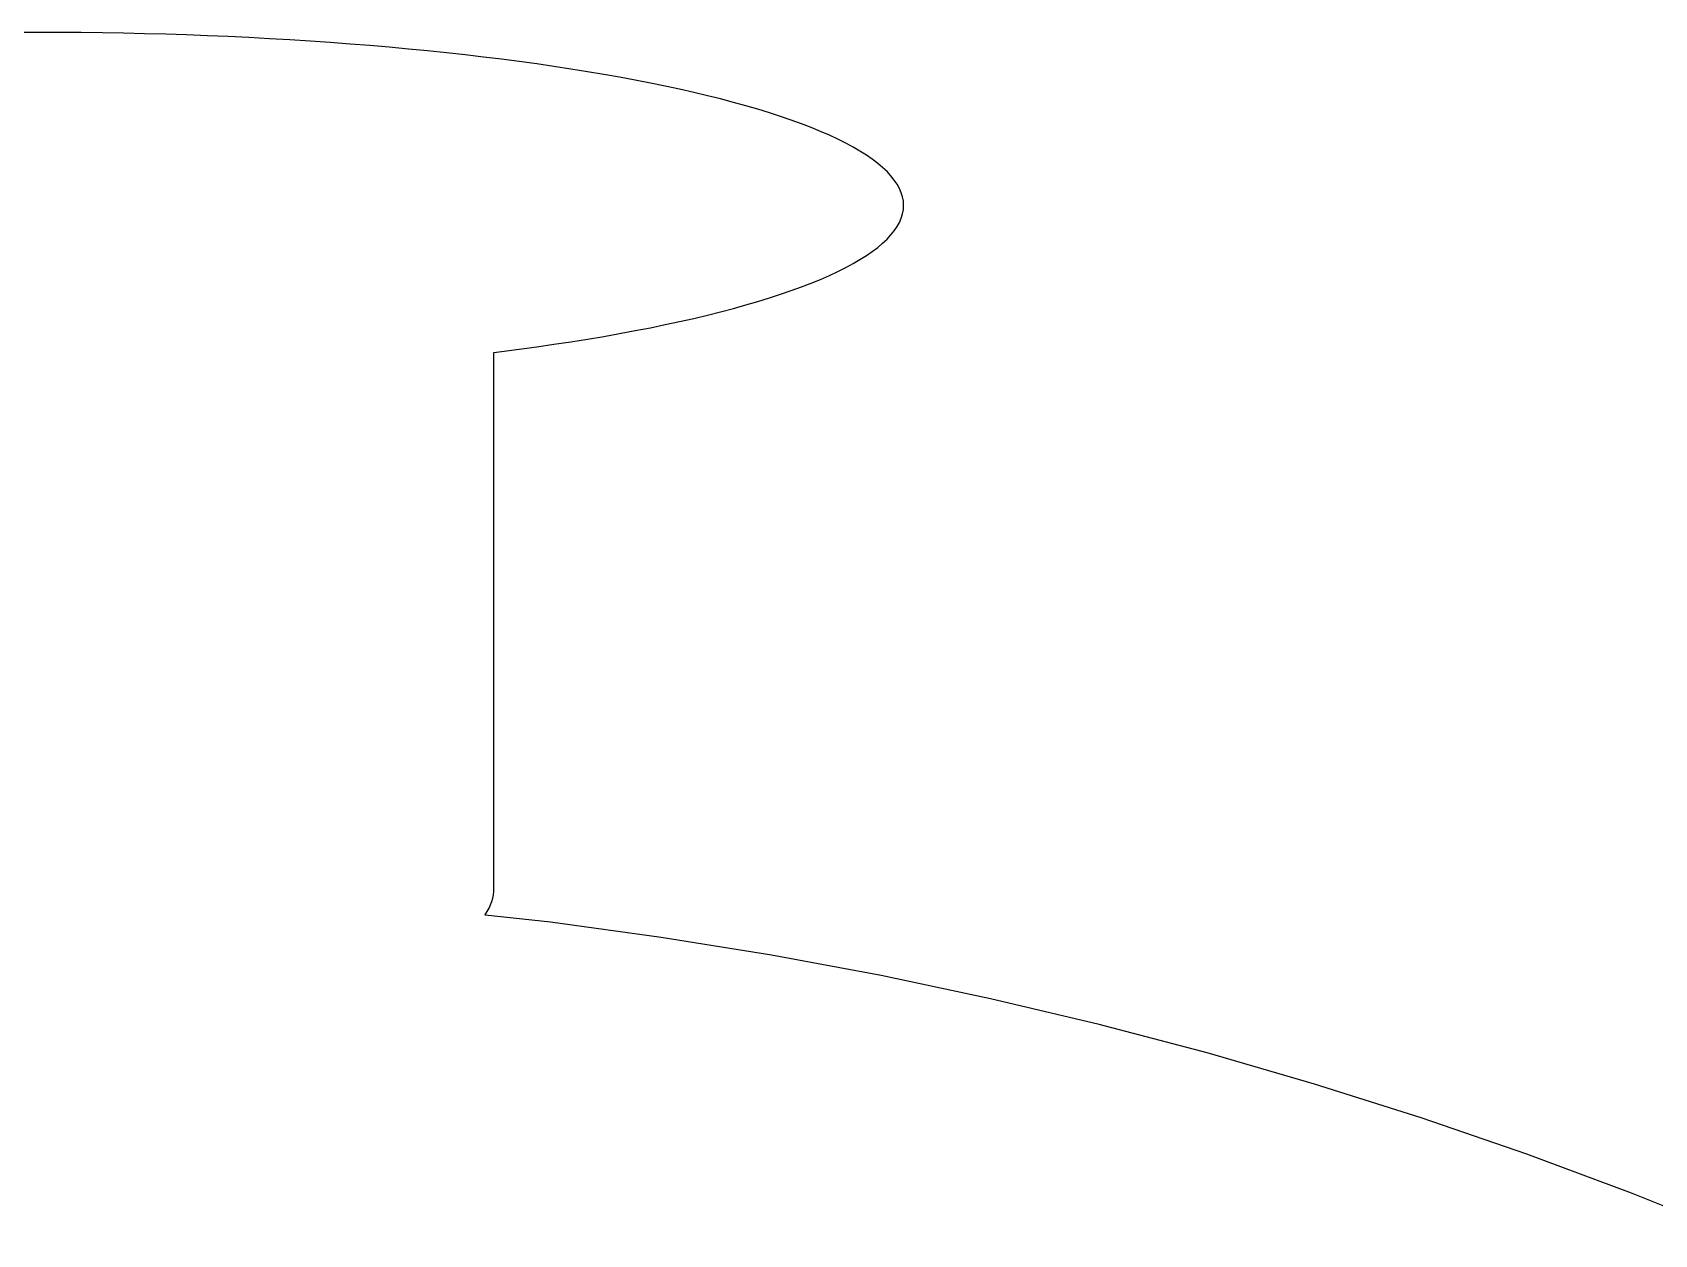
# Model space of a CAD drawing. Header units: metres. Extents: x -53 to 53, y -52 to 53.
# Drawn here: x 0.39 to 16.42, y 41.57 to 53.46 of the extents above; entities that cross this region are included whole.
import ezdxf

# ---------------------------------------------------------------- set-up
doc = ezdxf.new("R2010")
doc.units = ezdxf.units.M

msp = doc.modelspace()

# ---------------------------------------------------------------- linework, layer by layer
for p, q in [((0.45, 53.46), (0.24016, 53.4595)), ((0.65982, 53.4595), (0.45, 53.46)), ((0.86952, 53.4579), (0.65982, 53.4595)), ((1.07896, 53.4554), (0.86952, 53.4579)), ((1.28804, 53.4518), (1.07896, 53.4554)), ((1.4966, 53.4471), (1.28804, 53.4518)), ((1.70454, 53.4415), (1.4966, 53.4471)), ((1.91171, 53.4348), (1.70454, 53.4415)), ((2.11801, 53.4271), (1.91171, 53.4348)), ((2.3233, 53.4184), (2.11801, 53.4271)), ((2.52747, 53.4088), (2.3233, 53.4184)), ((2.73039, 53.3981), (2.52747, 53.4088)), ((2.93193, 53.3864), (2.73039, 53.3981)), ((3.13197, 53.3737), (2.93193, 53.3864)), ((3.3304, 53.36), (3.13197, 53.3737)), ((3.5271, 53.3454), (3.3304, 53.36)), ((3.72194, 53.3298), (3.5271, 53.3454)), ((3.91481, 53.3133), (3.72194, 53.3298)), ((4.10559, 53.2958), (3.91481, 53.3133)), ((4.29417, 53.2774), (4.10559, 53.2958)), ((4.48044, 53.2581), (4.29417, 53.2774)), ((4.66428, 53.2378), (4.48044, 53.2581)), ((4.84557, 53.2167), (4.66428, 53.2378)), ((5.02422, 53.1947), (4.84557, 53.2167)), ((5.20012, 53.1718), (5.02422, 53.1947)), ((5.37315, 53.1481), (5.20012, 53.1718)), ((5.54323, 53.1235), (5.37315, 53.1481)), ((5.71022, 53.0981), (5.54323, 53.1235)), ((5.87405, 53.0718), (5.71022, 53.0981)), ((6.03462, 53.0448), (5.87405, 53.0718)), ((6.19182, 53.017), (6.03462, 53.0448)), ((6.34557, 52.9884), (6.19182, 53.017)), ((6.49576, 52.9592), (6.34557, 52.9884)), ((6.6423, 52.9291), (6.49576, 52.9592)), ((6.78513, 52.8984), (6.6423, 52.9291)), ((6.92413, 52.8669), (6.78513, 52.8984)), ((7.05923, 52.8348), (6.92413, 52.8669)), ((7.19035, 52.802), (7.05923, 52.8348)), ((7.31741, 52.7686), (7.19035, 52.802)), ((7.44034, 52.7346), (7.31741, 52.7686)), ((7.55905, 52.7), (7.44034, 52.7346)), ((7.67349, 52.6648), (7.55905, 52.7)), ((7.78357, 52.6291), (7.67349, 52.6648)), ((7.88924, 52.5928), (7.78357, 52.6291)), ((7.99042, 52.5561), (7.88924, 52.5928)), ((8.08707, 52.5188), (7.99042, 52.5561)), ((8.17911, 52.4811), (8.08707, 52.5188)), ((8.26648, 52.443), (8.17911, 52.4811)), ((8.34917, 52.4044), (8.26648, 52.443)), ((8.42708, 52.3654), (8.34917, 52.4044)), ((8.5002, 52.3261), (8.42708, 52.3654)), ((8.56845, 52.2864), (8.5002, 52.3261)), ((8.63184, 52.2464), (8.56845, 52.2864)), ((8.69028, 52.2061), (8.63184, 52.2464)), ((8.74376, 52.1655), (8.69028, 52.2061)), ((8.79225, 52.1246), (8.74376, 52.1655)), ((8.83571, 52.0836), (8.79225, 52.1246)), ((8.87411, 52.0423), (8.83571, 52.0836)), ((8.90746, 52.0009), (8.87411, 52.0423)), ((8.9357, 51.9593), (8.90746, 52.0009)), ((8.95882, 51.9176), (8.9357, 51.9593)), ((8.97682, 51.8758), (8.95882, 51.9176)), ((8.9897, 51.8339), (8.97682, 51.8758)), ((8.99742, 51.792), (8.9897, 51.8339)), ((8.97682, 51.6242), (8.9897, 51.6661)), ((8.9897, 51.6661), (8.99742, 51.708)), ((9, 51.75), (8.99742, 51.792)), ((8.99742, 51.708), (9, 51.75)), ((8.87411, 51.4576), (8.90746, 51.4991)), ((8.90746, 51.4991), (8.9357, 51.5407)), ((8.9357, 51.5407), (8.95882, 51.5824)), ((8.95882, 51.5824), (8.97682, 51.6242)), ((8.69028, 51.2939), (8.74376, 51.3345)), ((8.74376, 51.3345), (8.79225, 51.3753)), ((8.79225, 51.3753), (8.83571, 51.4164)), ((8.83571, 51.4164), (8.87411, 51.4576)), ((8.42708, 51.1346), (8.5002, 51.1739)), ((8.5002, 51.1739), (8.56845, 51.2136)), ((8.56845, 51.2136), (8.63184, 51.2536)), ((8.63184, 51.2536), (8.69028, 51.2939)), ((8.08707, 50.9812), (8.17911, 51.0189)), ((8.17911, 51.0189), (8.26648, 51.057)), ((8.26648, 51.057), (8.34917, 51.0956)), ((8.34917, 51.0956), (8.42708, 51.1346)), ((7.67349, 50.8351), (7.78357, 50.8709)), ((7.78357, 50.8709), (7.88924, 50.9071)), ((7.88924, 50.9071), (7.99042, 50.9439)), ((7.99042, 50.9439), (8.08707, 50.9812)), ((7.05923, 50.6652), (7.19035, 50.698)), ((7.19035, 50.698), (7.31741, 50.7314)), ((7.31741, 50.7314), (7.44034, 50.7654)), ((7.44034, 50.7654), (7.55905, 50.8)), ((7.55905, 50.8), (7.67349, 50.8351)), ((6.34557, 50.5115), (6.49576, 50.5408)), ((6.49576, 50.5408), (6.6423, 50.5709)), ((6.6423, 50.5709), (6.78513, 50.6016)), ((6.78513, 50.6016), (6.92413, 50.6331)), ((6.92413, 50.6331), (7.05923, 50.6652)), ((5.37315, 50.3519), (5.54323, 50.3765)), ((5.54323, 50.3765), (5.71022, 50.4019)), ((5.71022, 50.4019), (5.87405, 50.4281)), ((5.87405, 50.4281), (6.03462, 50.4552)), ((6.03462, 50.4552), (6.19182, 50.483)), ((6.19182, 50.483), (6.34557, 50.5115)), ((4.95, 50.2962), (5.02422, 50.3053)), ((4.95, 45), (4.95, 50.2962)), ((5.02422, 50.3053), (5.20012, 50.3282)), ((5.20012, 50.3282), (5.37315, 50.3519)), ((4.93781, 44.9007), (4.94456, 44.9337)), ((4.94456, 44.9337), (4.94864, 44.9669)), ((4.94864, 44.9669), (4.95, 45)), ((4.86353, 44.7366), (4.88374, 44.7692)), ((4.88374, 44.7692), (4.90129, 44.8019)), ((4.90129, 44.8019), (4.91615, 44.8347)), ((4.91615, 44.8347), (4.92833, 44.8677)), ((4.92833, 44.8677), (4.93781, 44.9007)), ((4.86122, 44.7334), (4.86353, 44.7366)), ((5.50847, 44.6616), (4.86122, 44.7334)), ((6.60286, 44.5129), (5.50847, 44.6616)), ((7.69328, 44.3375), (6.60286, 44.5129)), ((8.77905, 44.1353), (7.69328, 44.3375)), ((9.85954, 43.9066), (8.77905, 44.1353)), ((10.9341, 43.6514), (9.85954, 43.9066)), ((12.0021, 43.3699), (10.9341, 43.6514)), ((13.0628, 43.0623), (12.0021, 43.3699)), ((14.1157, 42.7288), (13.0628, 43.0623)), ((15.16, 42.3695), (14.1157, 42.7288)), ((16.1953, 41.9847), (15.16, 42.3695)), ((17.2207, 41.5746), (16.1953, 41.9847))]:
    msp.add_line(p, q)

doc.saveas('drawing.dxf')
